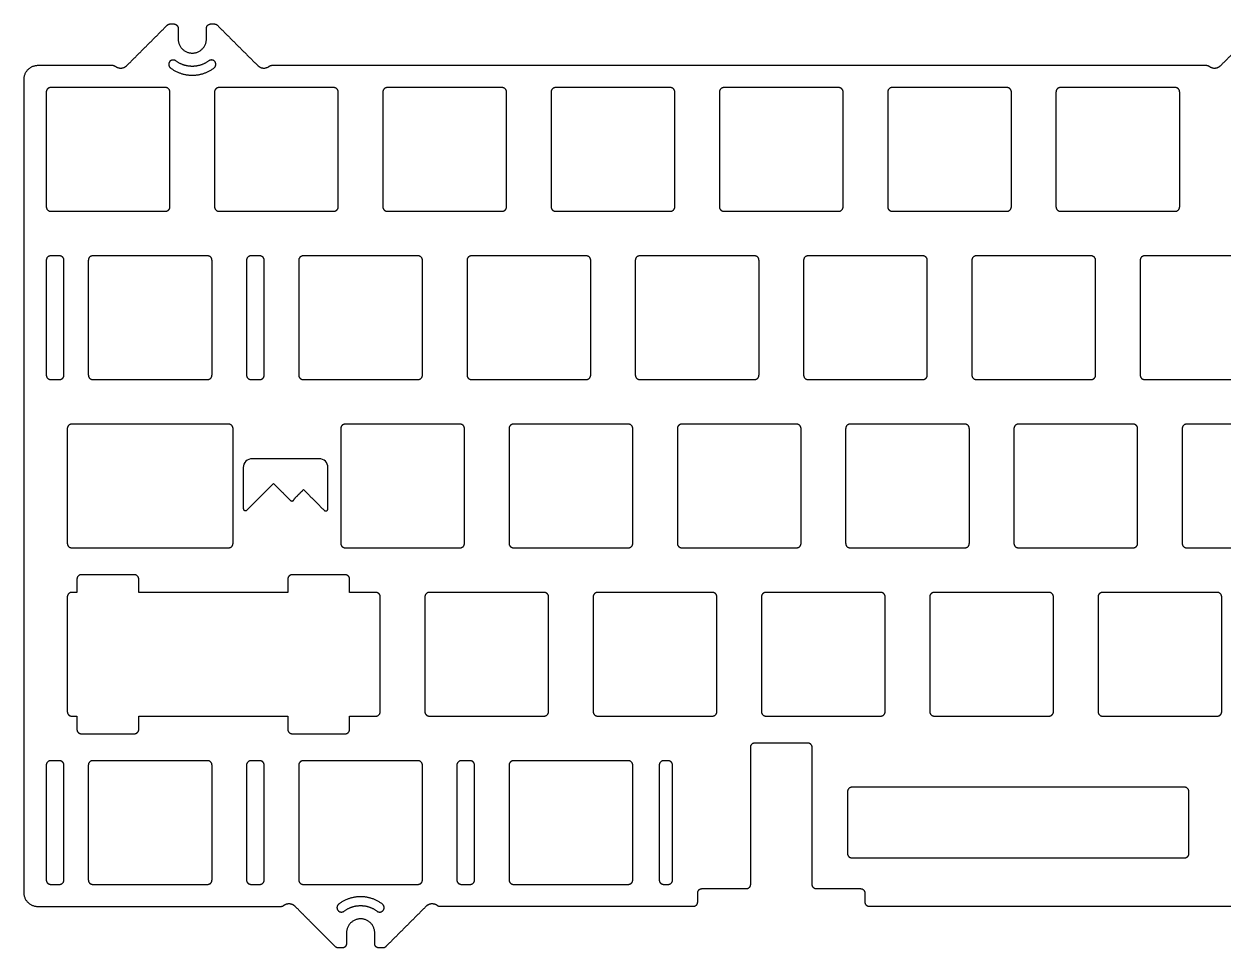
# Model space of a CAD drawing. Header units: millimetres. Extents: x 100 to 386, y 20 to 125.
# Drawn here: x 99.9 to 235.7, y 19.9 to 124.5 of the extents above; entities that cross this region are included whole.
import ezdxf

# ---------------------------------------------------------------- set-up
doc = ezdxf.new("R2010")
doc.units = ezdxf.units.MM
doc.header["$MEASUREMENT"] = 0
doc.layers.add('inside cut', color=18, linetype='Continuous', true_color=0x000000)

msp = doc.modelspace()

# ---------------------------------------------------------------- linework, layer by layer
at = {"layer": 'inside cut'}
for points, degree in [([(111.58, 119.83, 13.77), (113.85, 122.1, 13.77), (116.13, 124.38, 13.77)], 2), ([(116.48, 124.53, 13.77), (116.68, 124.53, 13.77), (116.88, 124.53, 13.77)], 2), ([(117.38, 124.03, 13.77), (117.38, 123.43, 13.77), (117.38, 122.83, 13.77)], 2), ([(120.58, 122.83, 13.77), (120.58, 123.43, 13.77), (120.58, 124.03, 13.77)], 2), ([(121.08, 124.53, 13.77), (121.27, 124.53, 13.77), (121.47, 124.53, 13.77)], 2), ([(121.82, 124.38, 13.77), (124.1, 122.1, 13.77), (126.38, 119.83, 13.77)], 2), ([(235.4, 119.83, 13.77), (237.68, 122.1, 13.77), (239.95, 124.38, 13.77)], 2), ([(101.53, 119.85, 13.77), (105.74, 119.85, 13.77), (109.95, 119.85, 13.77)], 2), ([(128.01, 119.85, 13.77), (180.89, 119.85, 13.77), (233.77, 119.85, 13.77)], 2), ([(99.93, 26.2, 13.77), (99.93, 72.23, 13.77), (99.93, 118.25, 13.77)], 2), ([(102.45, 116.83, 13.77), (102.45, 110.33, 13.77), (102.45, 103.83, 13.77)], 2), ([(115.95, 117.33, 13.77), (109.45, 117.33, 13.77), (102.95, 117.33, 13.77)], 2), ([(116.45, 103.83, 13.77), (116.45, 110.33, 13.77), (116.45, 116.83, 13.77)], 2), ([(121.5, 116.83, 13.77), (121.5, 110.33, 13.77), (121.5, 103.83, 13.77)], 2), ([(135, 117.33, 13.77), (128.5, 117.33, 13.77), (122, 117.33, 13.77)], 2), ([(135.5, 103.83, 13.77), (135.5, 110.33, 13.77), (135.5, 116.83, 13.77)], 2), ([(140.55, 116.83, 13.77), (140.55, 110.33, 13.77), (140.55, 103.83, 13.77)], 2), ([(154.05, 117.33, 13.77), (147.55, 117.33, 13.77), (141.05, 117.33, 13.77)], 2), ([(154.55, 103.83, 13.77), (154.55, 110.33, 13.77), (154.55, 116.83, 13.77)], 2), ([(159.6, 116.83, 13.77), (159.6, 110.33, 13.77), (159.6, 103.83, 13.77)], 2), ([(173.1, 117.33, 13.77), (166.6, 117.33, 13.77), (160.1, 117.33, 13.77)], 2), ([(173.6, 103.83, 13.77), (173.6, 110.33, 13.77), (173.6, 116.83, 13.77)], 2), ([(178.65, 116.83, 13.77), (178.65, 110.33, 13.77), (178.65, 103.83, 13.77)], 2), ([(192.15, 117.33, 13.77), (185.65, 117.33, 13.77), (179.15, 117.33, 13.77)], 2), ([(192.65, 103.83, 13.77), (192.65, 110.33, 13.77), (192.65, 116.83, 13.77)], 2), ([(197.7, 116.83, 13.77), (197.7, 110.33, 13.77), (197.7, 103.83, 13.77)], 2), ([(211.2, 117.33, 13.77), (204.7, 117.33, 13.77), (198.2, 117.33, 13.77)], 2), ([(211.7, 103.83, 13.77), (211.7, 110.33, 13.77), (211.7, 116.83, 13.77)], 2), ([(216.75, 116.83, 13.77), (216.75, 110.33, 13.77), (216.75, 103.83, 13.77)], 2), ([(230.25, 117.33, 13.77), (223.75, 117.33, 13.77), (217.25, 117.33, 13.77)], 2), ([(230.75, 103.83, 13.77), (230.75, 110.33, 13.77), (230.75, 116.83, 13.77)], 2), ([(102.95, 103.33, 13.77), (109.45, 103.33, 13.77), (115.95, 103.33, 13.77)], 2), ([(122, 103.33, 13.77), (128.5, 103.33, 13.77), (135, 103.33, 13.77)], 2), ([(141.05, 103.33, 13.77), (147.55, 103.33, 13.77), (154.05, 103.33, 13.77)], 2), ([(160.1, 103.33, 13.77), (166.6, 103.33, 13.77), (173.1, 103.33, 13.77)], 2), ([(179.15, 103.33, 13.77), (185.65, 103.33, 13.77), (192.15, 103.33, 13.77)], 2), ([(198.2, 103.33, 13.77), (204.7, 103.33, 13.77), (211.2, 103.33, 13.77)], 2), ([(217.25, 103.33, 13.77), (223.75, 103.33, 13.77), (230.25, 103.33, 13.77)], 2), ([(102.45, 97.78, 13.77), (102.45, 91.28, 13.77), (102.45, 84.78, 13.77)], 2), ([(103.95, 98.28, 13.77), (103.45, 98.28, 13.77), (102.95, 98.28, 13.77)], 2), ([(104.45, 84.78, 13.77), (104.45, 91.28, 13.77), (104.45, 97.78, 13.77)], 2), ([(107.21, 97.78, 13.77), (107.21, 91.28, 13.77), (107.21, 84.78, 13.77)], 2), ([(120.71, 98.28, 13.77), (114.21, 98.28, 13.77), (107.71, 98.28, 13.77)], 2), ([(121.21, 84.78, 13.77), (121.21, 91.28, 13.77), (121.21, 97.78, 13.77)], 2), ([(125.12, 97.78, 13.77), (125.12, 91.28, 13.77), (125.12, 84.78, 13.77)], 2), ([(126.62, 98.28, 13.77), (126.12, 98.28, 13.77), (125.62, 98.28, 13.77)], 2), ([(127.12, 84.78, 13.77), (127.12, 91.28, 13.77), (127.12, 97.78, 13.77)], 2), ([(131.03, 97.78, 13.77), (131.03, 91.28, 13.77), (131.03, 84.78, 13.77)], 2), ([(144.53, 98.28, 13.77), (138.03, 98.28, 13.77), (131.53, 98.28, 13.77)], 2), ([(145.03, 84.78, 13.77), (145.03, 91.28, 13.77), (145.03, 97.78, 13.77)], 2), ([(150.08, 97.78, 13.77), (150.08, 91.28, 13.77), (150.08, 84.78, 13.77)], 2), ([(163.58, 98.28, 13.77), (157.08, 98.28, 13.77), (150.58, 98.28, 13.77)], 2), ([(164.08, 84.78, 13.77), (164.08, 91.28, 13.77), (164.08, 97.78, 13.77)], 2), ([(169.13, 97.78, 13.77), (169.13, 91.28, 13.77), (169.13, 84.78, 13.77)], 2), ([(182.63, 98.28, 13.77), (176.13, 98.28, 13.77), (169.63, 98.28, 13.77)], 2), ([(183.13, 84.78, 13.77), (183.13, 91.28, 13.77), (183.13, 97.78, 13.77)], 2), ([(188.18, 97.78, 13.77), (188.18, 91.28, 13.77), (188.18, 84.78, 13.77)], 2), ([(201.68, 98.28, 13.77), (195.18, 98.28, 13.77), (188.68, 98.28, 13.77)], 2), ([(202.18, 84.78, 13.77), (202.18, 91.28, 13.77), (202.18, 97.78, 13.77)], 2), ([(207.23, 97.78, 13.77), (207.23, 91.28, 13.77), (207.23, 84.78, 13.77)], 2), ([(220.73, 98.28, 13.77), (214.23, 98.28, 13.77), (207.73, 98.28, 13.77)], 2), ([(221.23, 84.78, 13.77), (221.23, 91.28, 13.77), (221.23, 97.78, 13.77)], 2), ([(226.28, 97.78, 13.77), (226.28, 91.28, 13.77), (226.28, 84.78, 13.77)], 2), ([(239.78, 98.28, 13.77), (233.28, 98.28, 13.77), (226.78, 98.28, 13.77)], 2), ([(102.95, 84.28, 13.77), (103.45, 84.28, 13.77), (103.95, 84.28, 13.77)], 2), ([(107.71, 84.28, 13.77), (114.21, 84.28, 13.77), (120.71, 84.28, 13.77)], 2), ([(125.62, 84.28, 13.77), (126.12, 84.28, 13.77), (126.62, 84.28, 13.77)], 2), ([(131.53, 84.28, 13.77), (138.03, 84.28, 13.77), (144.53, 84.28, 13.77)], 2), ([(150.58, 84.28, 13.77), (157.08, 84.28, 13.77), (163.58, 84.28, 13.77)], 2), ([(169.63, 84.28, 13.77), (176.13, 84.28, 13.77), (182.63, 84.28, 13.77)], 2), ([(188.68, 84.28, 13.77), (195.18, 84.28, 13.77), (201.68, 84.28, 13.77)], 2), ([(207.73, 84.28, 13.77), (214.23, 84.28, 13.77), (220.73, 84.28, 13.77)], 2), ([(226.78, 84.28, 13.77), (233.28, 84.28, 13.77), (239.78, 84.28, 13.77)], 2), ([(104.83, 78.73, 13.77), (104.83, 72.23, 13.77), (104.83, 65.73, 13.77)], 2), ([(123.09, 79.23, 13.77), (114.21, 79.23, 13.77), (105.33, 79.23, 13.77)], 2), ([(123.59, 65.73, 13.77), (123.59, 72.23, 13.77), (123.59, 78.73, 13.77)], 2), ([(135.79, 78.73, 13.77), (135.79, 72.23, 13.77), (135.79, 65.73, 13.77)], 2), ([(149.29, 79.23, 13.77), (142.79, 79.23, 13.77), (136.29, 79.23, 13.77)], 2), ([(149.79, 65.73, 13.77), (149.79, 72.23, 13.77), (149.79, 78.73, 13.77)], 2), ([(154.84, 78.73, 13.77), (154.84, 72.23, 13.77), (154.84, 65.73, 13.77)], 2), ([(168.34, 79.23, 13.77), (161.84, 79.23, 13.77), (155.34, 79.23, 13.77)], 2), ([(168.84, 65.73, 13.77), (168.84, 72.23, 13.77), (168.84, 78.73, 13.77)], 2), ([(173.89, 78.73, 13.77), (173.89, 72.23, 13.77), (173.89, 65.73, 13.77)], 2), ([(187.39, 79.23, 13.77), (180.89, 79.23, 13.77), (174.39, 79.23, 13.77)], 2), ([(187.89, 65.73, 13.77), (187.89, 72.23, 13.77), (187.89, 78.73, 13.77)], 2), ([(192.94, 78.73, 13.77), (192.94, 72.23, 13.77), (192.94, 65.73, 13.77)], 2), ([(206.44, 79.23, 13.77), (199.94, 79.23, 13.77), (193.44, 79.23, 13.77)], 2), ([(206.94, 65.73, 13.77), (206.94, 72.23, 13.77), (206.94, 78.73, 13.77)], 2), ([(211.99, 78.73, 13.77), (211.99, 72.23, 13.77), (211.99, 65.73, 13.77)], 2), ([(225.49, 79.23, 13.77), (218.99, 79.23, 13.77), (212.49, 79.23, 13.77)], 2), ([(225.99, 65.73, 13.77), (225.99, 72.23, 13.77), (225.99, 78.73, 13.77)], 2), ([(231.04, 78.73, 13.77), (231.04, 72.23, 13.77), (231.04, 65.73, 13.77)], 2), ([(244.54, 79.23, 13.77), (238.04, 79.23, 13.77), (231.54, 79.23, 13.77)], 2), ([(125.75, 75.32, 13.77), (125.2, 75.32, 13.77), (124.75, 74.87, 13.77), (124.75, 74.31, 13.77)], 3), ([(133.33, 75.32, 13.77), (129.54, 75.32, 13.77), (125.75, 75.32, 13.77)], 2), ([(134.34, 74.31, 13.77), (134.34, 74.87, 13.77), (133.89, 75.32, 13.77), (133.33, 75.32, 13.77)], 3), ([(124.75, 74.31, 13.77), (124.75, 72, 13.77), (124.75, 69.69, 13.77)], 2), ([(134.34, 69.65, 13.77), (134.34, 71.98, 13.77), (134.34, 74.31, 13.77)], 2), ([(125.17, 69.51, 13.77), (126.67, 71.01, 13.77), (128.17, 72.51, 13.77)], 2), ([(128.17, 72.51, 13.77), (129.13, 71.56, 13.77), (130.08, 70.6, 13.77)], 2), ([(130.51, 70.76, 13.77), (131.04, 71.29, 13.77), (131.57, 71.82, 13.77)], 2), ([(131.57, 71.82, 13.77), (132.74, 70.65, 13.77), (133.91, 69.48, 13.77)], 2), ([(105.33, 65.23, 13.77), (114.21, 65.23, 13.77), (123.09, 65.23, 13.77)], 2), ([(136.29, 65.23, 13.77), (142.79, 65.23, 13.77), (149.29, 65.23, 13.77)], 2), ([(155.34, 65.23, 13.77), (161.84, 65.23, 13.77), (168.34, 65.23, 13.77)], 2), ([(174.39, 65.23, 13.77), (180.89, 65.23, 13.77), (187.39, 65.23, 13.77)], 2), ([(193.44, 65.23, 13.77), (199.94, 65.23, 13.77), (206.44, 65.23, 13.77)], 2), ([(212.49, 65.23, 13.77), (218.99, 65.23, 13.77), (225.49, 65.23, 13.77)], 2), ([(231.54, 65.23, 13.77), (238.04, 65.23, 13.77), (244.54, 65.23, 13.77)], 2), ([(105.92, 61.68, 13.77), (105.92, 60.93, 13.77), (105.92, 60.18, 13.77)], 2), ([(112.42, 62.18, 13.77), (109.42, 62.18, 13.77), (106.42, 62.18, 13.77)], 2), ([(112.92, 60.18, 13.77), (112.92, 60.93, 13.77), (112.92, 61.68, 13.77)], 2), ([(129.79, 61.68, 13.77), (129.79, 60.93, 13.77), (129.79, 60.18, 13.77)], 2), ([(136.29, 62.18, 13.77), (133.29, 62.18, 13.77), (130.29, 62.18, 13.77)], 2), ([(136.79, 60.18, 13.77), (136.79, 60.93, 13.77), (136.79, 61.68, 13.77)], 2), ([(105.92, 60.18, 13.77), (105.63, 60.18, 13.77), (105.33, 60.18, 13.77)], 2), ([(129.79, 60.18, 13.77), (121.36, 60.18, 13.77), (112.92, 60.18, 13.77)], 2), ([(139.76, 60.18, 13.77), (138.28, 60.18, 13.77), (136.79, 60.18, 13.77)], 2), ([(158.81, 60.18, 13.77), (152.31, 60.18, 13.77), (145.81, 60.18, 13.77)], 2), ([(177.86, 60.18, 13.77), (171.36, 60.18, 13.77), (164.86, 60.18, 13.77)], 2), ([(196.91, 60.18, 13.77), (190.41, 60.18, 13.77), (183.91, 60.18, 13.77)], 2), ([(215.96, 60.18, 13.77), (209.46, 60.18, 13.77), (202.96, 60.18, 13.77)], 2), ([(235.01, 60.18, 13.77), (228.51, 60.18, 13.77), (222.01, 60.18, 13.77)], 2), ([(104.83, 59.68, 13.77), (104.83, 53.18, 13.77), (104.83, 46.68, 13.77)], 2), ([(140.26, 46.68, 13.77), (140.26, 53.18, 13.77), (140.26, 59.68, 13.77)], 2), ([(145.31, 59.68, 13.77), (145.31, 53.18, 13.77), (145.31, 46.68, 13.77)], 2), ([(159.31, 46.68, 13.77), (159.31, 53.18, 13.77), (159.31, 59.68, 13.77)], 2), ([(164.36, 59.68, 13.77), (164.36, 53.18, 13.77), (164.36, 46.68, 13.77)], 2), ([(178.36, 46.68, 13.77), (178.36, 53.18, 13.77), (178.36, 59.68, 13.77)], 2), ([(183.41, 59.68, 13.77), (183.41, 53.18, 13.77), (183.41, 46.68, 13.77)], 2), ([(197.41, 46.68, 13.77), (197.41, 53.18, 13.77), (197.41, 59.68, 13.77)], 2), ([(202.46, 59.68, 13.77), (202.46, 53.18, 13.77), (202.46, 46.68, 13.77)], 2), ([(216.46, 46.68, 13.77), (216.46, 53.18, 13.77), (216.46, 59.68, 13.77)], 2), ([(221.51, 59.68, 13.77), (221.51, 53.18, 13.77), (221.51, 46.68, 13.77)], 2), ([(235.51, 46.68, 13.77), (235.51, 53.18, 13.77), (235.51, 59.68, 13.77)], 2), ([(105.33, 46.18, 13.77), (105.63, 46.18, 13.77), (105.92, 46.18, 13.77)], 2), ([(105.92, 46.18, 13.77), (105.92, 45.43, 13.77), (105.92, 44.68, 13.77)], 2), ([(112.92, 44.68, 13.77), (112.92, 45.43, 13.77), (112.92, 46.18, 13.77)], 2), ([(112.92, 46.18, 13.77), (121.36, 46.18, 13.77), (129.79, 46.18, 13.77)], 2), ([(129.79, 46.18, 13.77), (129.79, 45.43, 13.77), (129.79, 44.68, 13.77)], 2), ([(136.79, 44.68, 13.77), (136.79, 45.43, 13.77), (136.79, 46.18, 13.77)], 2), ([(136.79, 46.18, 13.77), (138.28, 46.18, 13.77), (139.76, 46.18, 13.77)], 2), ([(145.81, 46.18, 13.77), (152.31, 46.18, 13.77), (158.81, 46.18, 13.77)], 2), ([(164.86, 46.18, 13.77), (171.36, 46.18, 13.77), (177.86, 46.18, 13.77)], 2), ([(183.91, 46.18, 13.77), (190.41, 46.18, 13.77), (196.91, 46.18, 13.77)], 2), ([(202.96, 46.18, 13.77), (209.46, 46.18, 13.77), (215.96, 46.18, 13.77)], 2), ([(222.01, 46.18, 13.77), (228.51, 46.18, 13.77), (235.01, 46.18, 13.77)], 2), ([(106.42, 44.18, 13.77), (109.42, 44.18, 13.77), (112.42, 44.18, 13.77)], 2), ([(130.29, 44.18, 13.77), (133.29, 44.18, 13.77), (136.29, 44.18, 13.77)], 2), ([(182.15, 42.63, 13.77), (182.15, 34.87, 13.77), (182.15, 27.11, 13.77)], 2), ([(188.65, 43.13, 13.77), (185.65, 43.13, 13.77), (182.65, 43.13, 13.77)], 2), ([(189.15, 27.11, 13.77), (189.15, 34.87, 13.77), (189.15, 42.63, 13.77)], 2), ([(103.95, 41.13, 13.77), (103.45, 41.13, 13.77), (102.95, 41.13, 13.77)], 2), ([(120.71, 41.13, 13.77), (114.21, 41.13, 13.77), (107.71, 41.13, 13.77)], 2), ([(126.62, 41.13, 13.77), (126.12, 41.13, 13.77), (125.62, 41.13, 13.77)], 2), ([(144.53, 41.13, 13.77), (138.03, 41.13, 13.77), (131.53, 41.13, 13.77)], 2), ([(150.43, 41.13, 13.77), (149.93, 41.13, 13.77), (149.43, 41.13, 13.77)], 2), ([(168.34, 41.13, 13.77), (161.84, 41.13, 13.77), (155.34, 41.13, 13.77)], 2), ([(172.84, 41.13, 13.77), (172.59, 41.13, 13.77), (172.34, 41.13, 13.77)], 2), ([(102.45, 40.63, 13.77), (102.45, 34.13, 13.77), (102.45, 27.63, 13.77)], 2), ([(104.45, 27.63, 13.77), (104.45, 34.13, 13.77), (104.45, 40.63, 13.77)], 2), ([(107.21, 40.63, 13.77), (107.21, 34.13, 13.77), (107.21, 27.63, 13.77)], 2), ([(121.21, 27.63, 13.77), (121.21, 34.13, 13.77), (121.21, 40.63, 13.77)], 2), ([(125.12, 40.63, 13.77), (125.12, 34.13, 13.77), (125.12, 27.63, 13.77)], 2), ([(127.12, 27.63, 13.77), (127.12, 34.13, 13.77), (127.12, 40.63, 13.77)], 2), ([(131.03, 40.63, 13.77), (131.03, 34.13, 13.77), (131.03, 27.63, 13.77)], 2), ([(145.03, 27.63, 13.77), (145.03, 34.13, 13.77), (145.03, 40.63, 13.77)], 2), ([(148.93, 40.63, 13.77), (148.93, 34.13, 13.77), (148.93, 27.63, 13.77)], 2), ([(150.93, 27.63, 13.77), (150.93, 34.13, 13.77), (150.93, 40.63, 13.77)], 2), ([(154.84, 40.63, 13.77), (154.84, 34.13, 13.77), (154.84, 27.63, 13.77)], 2), ([(168.84, 27.63, 13.77), (168.84, 34.13, 13.77), (168.84, 40.63, 13.77)], 2), ([(171.84, 40.63, 13.77), (171.84, 34.13, 13.77), (171.84, 27.63, 13.77)], 2), ([(173.34, 27.63, 13.77), (173.34, 34.13, 13.77), (173.34, 40.63, 13.77)], 2), ([(231.3, 38.13, 13.77), (212.48, 38.13, 13.77), (193.65, 38.13, 13.77)], 2), ([(193.15, 37.63, 13.77), (193.15, 34.13, 13.77), (193.15, 30.63, 13.77)], 2), ([(231.8, 30.63, 13.77), (231.8, 34.13, 13.77), (231.8, 37.63, 13.77)], 2), ([(193.65, 30.13, 13.77), (212.48, 30.13, 13.77), (231.3, 30.13, 13.77)], 2), ([(102.95, 27.13, 13.77), (103.45, 27.13, 13.77), (103.95, 27.13, 13.77)], 2), ([(107.71, 27.13, 13.77), (114.21, 27.13, 13.77), (120.71, 27.13, 13.77)], 2), ([(125.62, 27.13, 13.77), (126.12, 27.13, 13.77), (126.62, 27.13, 13.77)], 2), ([(131.53, 27.13, 13.77), (138.03, 27.13, 13.77), (144.53, 27.13, 13.77)], 2), ([(149.43, 27.13, 13.77), (149.93, 27.13, 13.77), (150.43, 27.13, 13.77)], 2), ([(155.34, 27.13, 13.77), (161.84, 27.13, 13.77), (168.34, 27.13, 13.77)], 2), ([(172.34, 27.13, 13.77), (172.59, 27.13, 13.77), (172.84, 27.13, 13.77)], 2), ([(176.15, 26.11, 13.77), (176.15, 25.61, 13.77), (176.15, 25.11, 13.77)], 2), ([(181.65, 26.61, 13.77), (179.15, 26.61, 13.77), (176.65, 26.61, 13.77)], 2), ([(194.65, 26.61, 13.77), (192.15, 26.61, 13.77), (189.65, 26.61, 13.77)], 2), ([(195.15, 25.11, 13.77), (195.15, 25.61, 13.77), (195.15, 26.11, 13.77)], 2), ([(129, 24.6, 13.77), (115.26, 24.6, 13.77), (101.53, 24.6, 13.77)], 2), ([(135.18, 20.07, 13.77), (132.9, 22.35, 13.77), (130.63, 24.63, 13.77)], 2), ([(145.43, 24.63, 13.77), (143.15, 22.35, 13.77), (140.87, 20.07, 13.77)], 2), ([(175.65, 24.61, 13.77), (161.32, 24.61, 13.77), (147, 24.61, 13.77)], 2), ([(289.95, 24.61, 13.77), (242.8, 24.61, 13.77), (195.65, 24.61, 13.77)], 2), ([(136.43, 21.63, 13.77), (136.43, 21.03, 13.77), (136.43, 20.43, 13.77)], 2), ([(139.63, 20.43, 13.77), (139.63, 21.03, 13.77), (139.63, 21.63, 13.77)], 2), ([(135.93, 19.93, 13.77), (135.73, 19.93, 13.77), (135.53, 19.93, 13.77)], 2), ([(140.52, 19.93, 13.77), (140.32, 19.93, 13.77), (140.13, 19.93, 13.77)], 2)]:
    msp.add_open_spline(points, degree=degree, dxfattribs=at)
for points, weights in [([(116.13, 124.38, 13.77), (116.28, 124.53, 13.77), (116.48, 124.53, 13.77)], [0.853553390593, 0.853553425509, 0.999999930169]), ([(121.47, 124.53, 13.77), (121.68, 124.53, 13.77), (121.82, 124.38, 13.77)], [0.853553390593, 0.853553425509, 0.999999930169]), ([(99.93, 118.25, 13.77), (99.93, 119.85, 13.77), (101.53, 119.85, 13.77)], [0.999999720675, 0.707106920849, 1]), ([(109.95, 119.85, 13.77), (110.12, 119.85, 13.77), (110.25, 119.75, 13.77)], [0.999999940488, 0.875195056538, 0.856751565663]), ([(110.25, 119.75, 13.77), (110.95, 119.2, 13.77), (111.58, 119.83, 13.77)], [0.954719696375, 0.731834659366, 0.999999872129]), ([(126.38, 119.83, 13.77), (127, 119.2, 13.77), (127.7, 119.75, 13.77)], [1, 0.731834734097, 0.954719483816]), ([(127.7, 119.75, 13.77), (127.83, 119.85, 13.77), (128.01, 119.85, 13.77)], [0.856751583252, 0.875195120447, 1]), ([(233.77, 119.85, 13.77), (233.94, 119.85, 13.77), (234.08, 119.75, 13.77)], [0.856751583252, 0.875195120447, 1]), ([(234.08, 119.75, 13.77), (234.78, 119.2, 13.77), (235.4, 119.83, 13.77)], [1, 0.731834670161, 0.954719590095]), ([(102.95, 117.33, 13.77), (102.45, 117.33, 13.77), (102.45, 116.83, 13.77)], [0.999999720675, 0.707106920849, 1]), ([(116.45, 116.83, 13.77), (116.45, 117.33, 13.77), (115.95, 117.33, 13.77)], [1, 0.707106781187, 1]), ([(122, 117.33, 13.77), (121.5, 117.33, 13.77), (121.5, 116.83, 13.77)], [0.999999860338, 0.707106851018, 1]), ([(135.5, 116.83, 13.77), (135.5, 117.33, 13.77), (135, 117.33, 13.77)], [1, 0.707106920849, 0.999999720675]), ([(141.05, 117.33, 13.77), (140.55, 117.33, 13.77), (140.55, 116.83, 13.77)], [1, 0.707106851018, 0.999999860338]), ([(154.55, 116.83, 13.77), (154.55, 117.33, 13.77), (154.05, 117.33, 13.77)], [1, 0.707106851018, 0.999999860338]), ([(160.1, 117.33, 13.77), (159.6, 117.33, 13.77), (159.6, 116.83, 13.77)], [0.999999860338, 0.707106920151, 0.999999861734]), ([(173.6, 116.83, 13.77), (173.6, 117.33, 13.77), (173.1, 117.33, 13.77)], [1, 0.707106851018, 0.999999860338]), ([(179.15, 117.33, 13.77), (178.65, 117.33, 13.77), (178.65, 116.83, 13.77)], [0.999999720675, 0.707106920849, 1]), ([(192.65, 116.83, 13.77), (192.65, 117.33, 13.77), (192.15, 117.33, 13.77)], [0.999999860338, 0.707106920151, 0.999999861734]), ([(198.2, 117.33, 13.77), (197.7, 117.33, 13.77), (197.7, 116.83, 13.77)], [1, 0.707106851018, 0.999999860338]), ([(211.7, 116.83, 13.77), (211.7, 117.33, 13.77), (211.2, 117.33, 13.77)], [1, 0.707106850319, 0.999999861734]), ([(217.25, 117.33, 13.77), (216.75, 117.33, 13.77), (216.75, 116.83, 13.77)], [0.999999860338, 0.707106920849, 0.999999860338]), ([(230.75, 116.83, 13.77), (230.75, 117.33, 13.77), (230.25, 117.33, 13.77)], [1, 0.707106851018, 0.999999860338]), ([(102.45, 103.83, 13.77), (102.45, 103.33, 13.77), (102.95, 103.33, 13.77)], [1, 0.707106851018, 0.999999860338]), ([(115.95, 103.33, 13.77), (116.45, 103.33, 13.77), (116.45, 103.83, 13.77)], [1, 0.707106781187, 1]), ([(121.5, 103.83, 13.77), (121.5, 103.33, 13.77), (122, 103.33, 13.77)], [0.999999720675, 0.70710699068, 0.999999860338]), ([(135, 103.33, 13.77), (135.5, 103.33, 13.77), (135.5, 103.83, 13.77)], [0.999999861734, 0.707106850319, 1]), ([(140.55, 103.83, 13.77), (140.55, 103.33, 13.77), (141.05, 103.33, 13.77)], [0.999999860338, 0.707106989982, 0.999999722072]), ([(154.05, 103.33, 13.77), (154.55, 103.33, 13.77), (154.55, 103.83, 13.77)], [0.999999860338, 0.707106851018, 1]), ([(159.6, 103.83, 13.77), (159.6, 103.33, 13.77), (160.1, 103.33, 13.77)], [0.999999720675, 0.707107059813, 0.999999722072]), ([(173.1, 103.33, 13.77), (173.6, 103.33, 13.77), (173.6, 103.83, 13.77)], [1, 0.707106781187, 1]), ([(178.65, 103.83, 13.77), (178.65, 103.33, 13.77), (179.15, 103.33, 13.77)], [0.999999722072, 0.707106989283, 0.999999861734]), ([(192.15, 103.33, 13.77), (192.65, 103.33, 13.77), (192.65, 103.83, 13.77)], [0.999999861734, 0.707106920151, 0.999999860338]), ([(197.7, 103.83, 13.77), (197.7, 103.33, 13.77), (198.2, 103.33, 13.77)], [0.999999860338, 0.707106851018, 1]), ([(211.2, 103.33, 13.77), (211.7, 103.33, 13.77), (211.7, 103.83, 13.77)], [0.999999861734, 0.707106850319, 1]), ([(216.75, 103.83, 13.77), (216.75, 103.33, 13.77), (217.25, 103.33, 13.77)], [1, 0.707106781187, 1]), ([(230.25, 103.33, 13.77), (230.75, 103.33, 13.77), (230.75, 103.83, 13.77)], [0.999999860338, 0.707106851018, 1]), ([(102.95, 98.28, 13.77), (102.45, 98.28, 13.77), (102.45, 97.78, 13.77)], [0.999999860338, 0.707106851018, 1]), ([(104.45, 97.78, 13.77), (104.45, 98.28, 13.77), (103.95, 98.28, 13.77)], [1, 0.707106851018, 0.999999860338]), ([(107.71, 98.28, 13.77), (107.21, 98.28, 13.77), (107.21, 97.78, 13.77)], [0.999999860338, 0.707106920849, 0.999999860338]), ([(121.21, 97.78, 13.77), (121.21, 98.28, 13.77), (120.71, 98.28, 13.77)], [1, 0.707106781187, 1]), ([(125.62, 98.28, 13.77), (125.12, 98.28, 13.77), (125.12, 97.78, 13.77)], [0.999999860338, 0.707106920849, 0.999999860338]), ([(127.12, 97.78, 13.77), (127.12, 98.28, 13.77), (126.62, 98.28, 13.77)], [1, 0.707106781187, 1]), ([(131.53, 98.28, 13.77), (131.03, 98.28, 13.77), (131.03, 97.78, 13.77)], [0.999999860338, 0.707106851018, 1]), ([(145.03, 97.78, 13.77), (145.03, 98.28, 13.77), (144.53, 98.28, 13.77)], [0.999999860338, 0.707106851018, 1]), ([(150.58, 98.28, 13.77), (150.08, 98.28, 13.77), (150.08, 97.78, 13.77)], [1, 0.707106781187, 1]), ([(164.08, 97.78, 13.77), (164.08, 98.28, 13.77), (163.58, 98.28, 13.77)], [1, 0.707106781187, 1]), ([(169.63, 98.28, 13.77), (169.13, 98.28, 13.77), (169.13, 97.78, 13.77)], [0.999999861734, 0.707106850319, 1]), ([(183.13, 97.78, 13.77), (183.13, 98.28, 13.77), (182.63, 98.28, 13.77)], [1, 0.707106920849, 0.999999720675]), ([(188.68, 98.28, 13.77), (188.18, 98.28, 13.77), (188.18, 97.78, 13.77)], [0.999999861734, 0.707106850319, 1]), ([(202.18, 97.78, 13.77), (202.18, 98.28, 13.77), (201.68, 98.28, 13.77)], [1, 0.707106781187, 1]), ([(207.73, 98.28, 13.77), (207.23, 98.28, 13.77), (207.23, 97.78, 13.77)], [0.999999860338, 0.707106851018, 1]), ([(221.23, 97.78, 13.77), (221.23, 98.28, 13.77), (220.73, 98.28, 13.77)], [1, 0.707106851018, 0.999999860338]), ([(226.78, 98.28, 13.77), (226.28, 98.28, 13.77), (226.28, 97.78, 13.77)], [0.999999860338, 0.707106851018, 1]), ([(102.45, 84.78, 13.77), (102.45, 84.28, 13.77), (102.95, 84.28, 13.77)], [1, 0.707106920849, 0.999999720675]), ([(103.95, 84.28, 13.77), (104.45, 84.28, 13.77), (104.45, 84.78, 13.77)], [1, 0.707106920849, 0.999999720675]), ([(107.21, 84.78, 13.77), (107.21, 84.28, 13.77), (107.71, 84.28, 13.77)], [0.999999720675, 0.70710699068, 0.999999860338]), ([(120.71, 84.28, 13.77), (121.21, 84.28, 13.77), (121.21, 84.78, 13.77)], [0.999999720675, 0.707106920849, 1]), ([(125.12, 84.78, 13.77), (125.12, 84.28, 13.77), (125.62, 84.28, 13.77)], [0.999999860338, 0.707106920849, 0.999999860338]), ([(126.62, 84.28, 13.77), (127.12, 84.28, 13.77), (127.12, 84.78, 13.77)], [1, 0.707106781187, 1]), ([(131.03, 84.78, 13.77), (131.03, 84.28, 13.77), (131.53, 84.28, 13.77)], [1, 0.707106851018, 0.999999860338]), ([(144.53, 84.28, 13.77), (145.03, 84.28, 13.77), (145.03, 84.78, 13.77)], [1, 0.707106851018, 0.999999860338]), ([(150.08, 84.78, 13.77), (150.08, 84.28, 13.77), (150.58, 84.28, 13.77)], [1, 0.707106920849, 0.999999720675]), ([(163.58, 84.28, 13.77), (164.08, 84.28, 13.77), (164.08, 84.78, 13.77)], [0.999999861734, 0.707107059813, 0.999999581013]), ([(169.13, 84.78, 13.77), (169.13, 84.28, 13.77), (169.63, 84.28, 13.77)], [1, 0.707106781187, 1]), ([(182.63, 84.28, 13.77), (183.13, 84.28, 13.77), (183.13, 84.78, 13.77)], [0.999999860338, 0.707106851018, 1]), ([(188.18, 84.78, 13.77), (188.18, 84.28, 13.77), (188.68, 84.28, 13.77)], [1, 0.707106850319, 0.999999861734]), ([(201.68, 84.28, 13.77), (202.18, 84.28, 13.77), (202.18, 84.78, 13.77)], [1, 0.707106851018, 0.999999860338]), ([(207.23, 84.78, 13.77), (207.23, 84.28, 13.77), (207.73, 84.28, 13.77)], [1, 0.707106920849, 0.999999720675]), ([(220.73, 84.28, 13.77), (221.23, 84.28, 13.77), (221.23, 84.78, 13.77)], [0.999999860338, 0.707106851018, 1]), ([(226.28, 84.78, 13.77), (226.28, 84.28, 13.77), (226.78, 84.28, 13.77)], [1, 0.707106781187, 1]), ([(105.33, 79.23, 13.77), (104.83, 79.23, 13.77), (104.83, 78.73, 13.77)], [1, 0.707106781187, 1]), ([(123.59, 78.73, 13.77), (123.59, 79.23, 13.77), (123.09, 79.23, 13.77)], [1, 0.707106781187, 1]), ([(136.29, 79.23, 13.77), (135.79, 79.23, 13.77), (135.79, 78.73, 13.77)], [0.999999720675, 0.707106920849, 1]), ([(149.79, 78.73, 13.77), (149.79, 79.23, 13.77), (149.29, 79.23, 13.77)], [1, 0.707106920849, 0.999999720675]), ([(155.34, 79.23, 13.77), (154.84, 79.23, 13.77), (154.84, 78.73, 13.77)], [1, 0.707106781187, 1]), ([(168.84, 78.73, 13.77), (168.84, 79.23, 13.77), (168.34, 79.23, 13.77)], [1, 0.707106781187, 1]), ([(174.39, 79.23, 13.77), (173.89, 79.23, 13.77), (173.89, 78.73, 13.77)], [1, 0.707106851018, 0.999999860338]), ([(187.89, 78.73, 13.77), (187.89, 79.23, 13.77), (187.39, 79.23, 13.77)], [1, 0.707106781187, 1]), ([(193.44, 79.23, 13.77), (192.94, 79.23, 13.77), (192.94, 78.73, 13.77)], [1, 0.707106781187, 1]), ([(206.94, 78.73, 13.77), (206.94, 79.23, 13.77), (206.44, 79.23, 13.77)], [1, 0.707106851018, 0.999999860338]), ([(212.49, 79.23, 13.77), (211.99, 79.23, 13.77), (211.99, 78.73, 13.77)], [1, 0.707106781187, 1]), ([(225.99, 78.73, 13.77), (225.99, 79.23, 13.77), (225.49, 79.23, 13.77)], [1, 0.707106781187, 1]), ([(231.54, 79.23, 13.77), (231.04, 79.23, 13.77), (231.04, 78.73, 13.77)], [0.999999860338, 0.707106851018, 1]), ([(104.83, 65.73, 13.77), (104.83, 65.23, 13.77), (105.33, 65.23, 13.77)], [0.999999860338, 0.707106851018, 1]), ([(123.09, 65.23, 13.77), (123.59, 65.23, 13.77), (123.59, 65.73, 13.77)], [1, 0.707106920849, 0.999999720675]), ([(135.79, 65.73, 13.77), (135.79, 65.23, 13.77), (136.29, 65.23, 13.77)], [0.999999860338, 0.707106920849, 0.999999860338]), ([(149.29, 65.23, 13.77), (149.79, 65.23, 13.77), (149.79, 65.73, 13.77)], [0.999999720675, 0.70710699068, 0.999999860338]), ([(154.84, 65.73, 13.77), (154.84, 65.23, 13.77), (155.34, 65.23, 13.77)], [0.999999860338, 0.707106851018, 1]), ([(168.34, 65.23, 13.77), (168.84, 65.23, 13.77), (168.84, 65.73, 13.77)], [0.999999860338, 0.70710699068, 0.999999720675]), ([(173.89, 65.73, 13.77), (173.89, 65.23, 13.77), (174.39, 65.23, 13.77)], [0.999999861734, 0.707106920151, 0.999999860338]), ([(187.39, 65.23, 13.77), (187.89, 65.23, 13.77), (187.89, 65.73, 13.77)], [0.999999860338, 0.707106920849, 0.999999860338]), ([(192.94, 65.73, 13.77), (192.94, 65.23, 13.77), (193.44, 65.23, 13.77)], [0.999999860338, 0.707106851018, 1]), ([(206.44, 65.23, 13.77), (206.94, 65.23, 13.77), (206.94, 65.73, 13.77)], [0.999999720675, 0.70710699068, 0.999999860338]), ([(211.99, 65.73, 13.77), (211.99, 65.23, 13.77), (212.49, 65.23, 13.77)], [0.999999860338, 0.707106851018, 1]), ([(225.49, 65.23, 13.77), (225.99, 65.23, 13.77), (225.99, 65.73, 13.77)], [1, 0.707106851018, 0.999999860338]), ([(231.04, 65.73, 13.77), (231.04, 65.23, 13.77), (231.54, 65.23, 13.77)], [0.999999860338, 0.707106920849, 0.999999860338]), ([(106.42, 62.18, 13.77), (105.92, 62.18, 13.77), (105.92, 61.68, 13.77)], [1, 0.707106920849, 0.999999720675]), ([(112.92, 61.68, 13.77), (112.92, 62.18, 13.77), (112.42, 62.18, 13.77)], [0.999999860338, 0.707106920849, 0.999999860338]), ([(130.29, 62.18, 13.77), (129.79, 62.18, 13.77), (129.79, 61.68, 13.77)], [1, 0.707106851018, 0.999999860338]), ([(136.79, 61.68, 13.77), (136.79, 62.18, 13.77), (136.29, 62.18, 13.77)], [1, 0.707106781187, 1]), ([(105.33, 60.18, 13.77), (104.83, 60.18, 13.77), (104.83, 59.68, 13.77)], [1, 0.707106851018, 0.999999860338]), ([(140.26, 59.68, 13.77), (140.26, 60.18, 13.77), (139.76, 60.18, 13.77)], [1, 0.707106781187, 1]), ([(145.81, 60.18, 13.77), (145.31, 60.18, 13.77), (145.31, 59.68, 13.77)], [0.999999860338, 0.707106920151, 0.999999861734]), ([(159.31, 59.68, 13.77), (159.31, 60.18, 13.77), (158.81, 60.18, 13.77)], [1, 0.707106781187, 1]), ([(164.86, 60.18, 13.77), (164.36, 60.18, 13.77), (164.36, 59.68, 13.77)], [0.999999861734, 0.707106989283, 0.999999722072]), ([(178.36, 59.68, 13.77), (178.36, 60.18, 13.77), (177.86, 60.18, 13.77)], [0.999999860338, 0.707106920849, 0.999999860338]), ([(183.91, 60.18, 13.77), (183.41, 60.18, 13.77), (183.41, 59.68, 13.77)], [1, 0.707106850319, 0.999999861734]), ([(197.41, 59.68, 13.77), (197.41, 60.18, 13.77), (196.91, 60.18, 13.77)], [0.999999860338, 0.707106920151, 0.999999861734]), ([(202.96, 60.18, 13.77), (202.46, 60.18, 13.77), (202.46, 59.68, 13.77)], [0.999999861734, 0.707106919452, 0.999999861734]), ([(216.46, 59.68, 13.77), (216.46, 60.18, 13.77), (215.96, 60.18, 13.77)], [0.999999860338, 0.707106920151, 0.999999861734]), ([(222.01, 60.18, 13.77), (221.51, 60.18, 13.77), (221.51, 59.68, 13.77)], [0.999999860338, 0.707106920151, 0.999999861734]), ([(235.51, 59.68, 13.77), (235.51, 60.18, 13.77), (235.01, 60.18, 13.77)], [0.999999720675, 0.707106989982, 0.999999861734]), ([(104.83, 46.68, 13.77), (104.83, 46.18, 13.77), (105.33, 46.18, 13.77)], [0.999999860338, 0.707106920849, 0.999999860338]), ([(139.76, 46.18, 13.77), (140.26, 46.18, 13.77), (140.26, 46.68, 13.77)], [0.999999860338, 0.707106920849, 0.999999860338]), ([(145.31, 46.68, 13.77), (145.31, 46.18, 13.77), (145.81, 46.18, 13.77)], [1, 0.707106851018, 0.999999860338]), ([(158.81, 46.18, 13.77), (159.31, 46.18, 13.77), (159.31, 46.68, 13.77)], [0.999999720675, 0.70710699068, 0.999999860338]), ([(164.36, 46.68, 13.77), (164.36, 46.18, 13.77), (164.86, 46.18, 13.77)], [0.999999860338, 0.70710699068, 0.999999720675]), ([(177.86, 46.18, 13.77), (178.36, 46.18, 13.77), (178.36, 46.68, 13.77)], [0.999999860338, 0.707106920849, 0.999999860338]), ([(183.41, 46.68, 13.77), (183.41, 46.18, 13.77), (183.91, 46.18, 13.77)], [1, 0.707106920151, 0.999999722072]), ([(196.91, 46.18, 13.77), (197.41, 46.18, 13.77), (197.41, 46.68, 13.77)], [0.999999720675, 0.707106920849, 1]), ([(202.46, 46.68, 13.77), (202.46, 46.18, 13.77), (202.96, 46.18, 13.77)], [1, 0.707106781187, 1]), ([(215.96, 46.18, 13.77), (216.46, 46.18, 13.77), (216.46, 46.68, 13.77)], [1, 0.707106781187, 1]), ([(221.51, 46.68, 13.77), (221.51, 46.18, 13.77), (222.01, 46.18, 13.77)], [1, 0.707106920849, 0.999999720675]), ([(235.01, 46.18, 13.77), (235.51, 46.18, 13.77), (235.51, 46.68, 13.77)], [0.999999860338, 0.707106851018, 1]), ([(105.92, 44.68, 13.77), (105.92, 44.18, 13.77), (106.42, 44.18, 13.77)], [0.999999860338, 0.707106920849, 0.999999860338]), ([(112.42, 44.18, 13.77), (112.92, 44.18, 13.77), (112.92, 44.68, 13.77)], [1, 0.707106781187, 1]), ([(129.79, 44.68, 13.77), (129.79, 44.18, 13.77), (130.29, 44.18, 13.77)], [0.999999860338, 0.707106851018, 1]), ([(136.29, 44.18, 13.77), (136.79, 44.18, 13.77), (136.79, 44.68, 13.77)], [0.999999860338, 0.707106920849, 0.999999860338]), ([(182.65, 43.13, 13.77), (182.15, 43.13, 13.77), (182.15, 42.63, 13.77)], [0.999999860338, 0.70710699068, 0.999999720675]), ([(189.15, 42.63, 13.77), (189.15, 43.13, 13.77), (188.65, 43.13, 13.77)], [0.999999720675, 0.707106920849, 1]), ([(102.95, 41.13, 13.77), (102.45, 41.13, 13.77), (102.45, 40.63, 13.77)], [0.999999720675, 0.707106920849, 1]), ([(104.45, 40.63, 13.77), (104.45, 41.13, 13.77), (103.95, 41.13, 13.77)], [1, 0.707106781187, 1]), ([(107.71, 41.13, 13.77), (107.21, 41.13, 13.77), (107.21, 40.63, 13.77)], [1, 0.707106851018, 0.999999860338]), ([(121.21, 40.63, 13.77), (121.21, 41.13, 13.77), (120.71, 41.13, 13.77)], [1, 0.707106781187, 1]), ([(125.62, 41.13, 13.77), (125.12, 41.13, 13.77), (125.12, 40.63, 13.77)], [0.999999860338, 0.707106851018, 1]), ([(127.12, 40.63, 13.77), (127.12, 41.13, 13.77), (126.62, 41.13, 13.77)], [1, 0.707106781187, 1]), ([(131.53, 41.13, 13.77), (131.03, 41.13, 13.77), (131.03, 40.63, 13.77)], [0.999999860338, 0.707106851018, 1]), ([(145.03, 40.63, 13.77), (145.03, 41.13, 13.77), (144.53, 41.13, 13.77)], [0.999999860338, 0.707106851018, 1]), ([(149.43, 41.13, 13.77), (148.93, 41.13, 13.77), (148.93, 40.63, 13.77)], [0.999999860338, 0.707106851018, 1]), ([(150.93, 40.63, 13.77), (150.93, 41.13, 13.77), (150.43, 41.13, 13.77)], [1, 0.707106781187, 1]), ([(155.34, 41.13, 13.77), (154.84, 41.13, 13.77), (154.84, 40.63, 13.77)], [1, 0.707106851018, 0.999999860338]), ([(168.84, 40.63, 13.77), (168.84, 41.13, 13.77), (168.34, 41.13, 13.77)], [1, 0.707106781187, 1]), ([(172.34, 41.13, 13.77), (171.84, 41.13, 13.77), (171.84, 40.63, 13.77)], [1, 0.707106851018, 0.999999860338]), ([(173.34, 40.63, 13.77), (173.34, 41.13, 13.77), (172.84, 41.13, 13.77)], [0.999999860338, 0.707106920849, 0.999999860338]), ([(193.65, 38.13, 13.77), (193.15, 38.13, 13.77), (193.15, 37.63, 13.77)], [0.999999720675, 0.707107060511, 0.999999720675]), ([(231.8, 37.63, 13.77), (231.8, 38.13, 13.77), (231.3, 38.13, 13.77)], [0.999999860338, 0.707106920849, 0.999999860338]), ([(193.15, 30.63, 13.77), (193.15, 30.13, 13.77), (193.65, 30.13, 13.77)], [0.999999860338, 0.707106851018, 1]), ([(231.3, 30.13, 13.77), (231.8, 30.13, 13.77), (231.8, 30.63, 13.77)], [0.999999860338, 0.707106851018, 1]), ([(102.45, 27.63, 13.77), (102.45, 27.13, 13.77), (102.95, 27.13, 13.77)], [1, 0.707106781187, 1]), ([(103.95, 27.13, 13.77), (104.45, 27.13, 13.77), (104.45, 27.63, 13.77)], [0.999999720676, 0.707107130342, 0.999999581013]), ([(107.21, 27.63, 13.77), (107.21, 27.13, 13.77), (107.71, 27.13, 13.77)], [0.999999720675, 0.707107060511, 0.999999720675]), ([(120.71, 27.13, 13.77), (121.21, 27.13, 13.77), (121.21, 27.63, 13.77)], [1, 0.707106781187, 1]), ([(125.12, 27.63, 13.77), (125.12, 27.13, 13.77), (125.62, 27.13, 13.77)], [0.999999860338, 0.70710699068, 0.999999720675]), ([(126.62, 27.13, 13.77), (127.12, 27.13, 13.77), (127.12, 27.63, 13.77)], [1, 0.707106781187, 1]), ([(131.03, 27.63, 13.77), (131.03, 27.13, 13.77), (131.53, 27.13, 13.77)], [1, 0.707106781187, 1]), ([(144.53, 27.13, 13.77), (145.03, 27.13, 13.77), (145.03, 27.63, 13.77)], [1, 0.707106851018, 0.999999860338]), ([(148.93, 27.63, 13.77), (148.93, 27.13, 13.77), (149.43, 27.13, 13.77)], [1, 0.707106781187, 1]), ([(150.43, 27.13, 13.77), (150.93, 27.13, 13.77), (150.93, 27.63, 13.77)], [1, 0.707106781187, 1]), ([(154.84, 27.63, 13.77), (154.84, 27.13, 13.77), (155.34, 27.13, 13.77)], [0.999999860338, 0.707106851018, 1]), ([(168.34, 27.13, 13.77), (168.84, 27.13, 13.77), (168.84, 27.63, 13.77)], [1, 0.707106781187, 1]), ([(171.84, 27.63, 13.77), (171.84, 27.13, 13.77), (172.34, 27.13, 13.77)], [0.999999860338, 0.707106851018, 1]), ([(172.84, 27.13, 13.77), (173.34, 27.13, 13.77), (173.34, 27.63, 13.77)], [0.999999860338, 0.70710699068, 0.999999720675]), ([(101.53, 24.6, 13.77), (99.93, 24.6, 13.77), (99.93, 26.2, 13.77)], [1, 0.707106920849, 0.999999720675]), ([(176.65, 26.61, 13.77), (176.15, 26.61, 13.77), (176.15, 26.11, 13.77)], [0.999999720675, 0.707107060511, 0.999999720675]), ([(182.15, 27.11, 13.77), (182.15, 26.61, 13.77), (181.65, 26.61, 13.77)], [0.999999720675, 0.707106920849, 1]), ([(189.65, 26.61, 13.77), (189.15, 26.61, 13.77), (189.15, 27.11, 13.77)], [0.999999860338, 0.707106920849, 0.999999860338]), ([(195.15, 26.11, 13.77), (195.15, 26.61, 13.77), (194.65, 26.61, 13.77)], [0.999999860338, 0.70710699068, 0.999999720675]), ([(129.3, 24.71, 13.77), (129.17, 24.6, 13.77), (129, 24.6, 13.77)], [0.856751574457, 0.875195090691, 1]), ([(147, 24.61, 13.77), (146.86, 24.62, 13.77), (146.75, 24.71, 13.77)], [0.955828372385, 0.871639151541, 0.85675157986]), ([(176.15, 25.11, 13.77), (176.15, 24.61, 13.77), (175.65, 24.61, 13.77)], [1, 0.707106781187, 1]), ([(195.65, 24.61, 13.77), (195.15, 24.61, 13.77), (195.15, 25.11, 13.77)], [0.999999860338, 0.707106851018, 1]), ([(135.53, 19.93, 13.77), (135.33, 19.93, 13.77), (135.18, 20.07, 13.77)], [0.853553390593, 0.853553460424, 1]), ([(140.87, 20.07, 13.77), (140.73, 19.93, 13.77), (140.52, 19.93, 13.77)], [0.853553390593, 0.853553425509, 0.999999930169])]:
    msp.add_rational_spline(points, weights, degree=2, dxfattribs=at)
for points, weights, knots in [([(116.88, 124.53, 13.77), (117.08, 124.53, 13.77), (117.23, 124.38, 13.77), (117.38, 124.23, 13.77), (117.38, 124.03, 13.77)], [0.853553390593, 0.853553425509, 1, 0.853553460424, 0.853553390593], [87.839772, 87.839772, 87.839772, 88.62517, 88.62517, 89.410568, 89.410568, 89.410568]), ([(120.58, 124.03, 13.77), (120.58, 124.23, 13.77), (120.72, 124.38, 13.77), (120.87, 124.53, 13.77), (121.08, 124.53, 13.77)], [0.853553390593, 0.853553425509, 1, 0.853553425509, 0.853553390593], [92.79216109, 92.79216109, 92.79216109, 92.83143099, 92.83143099, 92.8707009, 92.8707009, 92.8707009]), ([(117.38, 122.83, 13.77), (117.38, 121.23, 13.77), (118.98, 121.23, 13.77), (120.58, 121.23, 13.77), (120.58, 122.83, 13.77)], [0.999999863131, 0.707106849621, 1, 0.707106781187, 1], [89.530568, 89.530568, 89.530568, 91.101365, 91.101365, 92.672161, 92.672161, 92.672161]), ([(117.11, 120.35, 13.77), (116.96, 120.46, 13.77), (116.77, 120.45, 13.77), (116.27, 120.42, 13.77), (116.31, 119.92, 13.77), (116.33, 119.69, 13.77), (116.51, 119.55, 13.77)], [0.854589986873, 0.865874348775, 1, 0.707106781187, 1, 0.841232470264, 0.854589980504], [3.620884, 3.620884, 3.620884, 4.340204, 4.340204, 5.911001, 5.911001, 6.762476, 6.762476, 6.762476]), ([(116.51, 119.55, 13.77), (117.6, 118.73, 13.77), (118.98, 118.73, 13.77), (120.35, 118.73, 13.77), (121.44, 119.55, 13.77)], [0.857709865228, 0.878225269674, 1, 0.878225298707, 0.857709875011], [6.762476, 6.762476, 6.762476, 7.415558, 7.415558, 8.06864, 8.06864, 8.06864]), ([(120.84, 120.35, 13.77), (120.01, 119.73, 13.77), (118.98, 119.73, 13.77), (117.94, 119.73, 13.77), (117.11, 120.35, 13.77)], [0.857709875011, 0.878225298707, 1, 0.878225269674, 0.857709865228], [2.31472, 2.31472, 2.31472, 2.967802, 2.967802, 3.620884, 3.620884, 3.620884]), ([(121.44, 119.55, 13.77), (121.63, 119.69, 13.77), (121.64, 119.92, 13.77), (121.68, 120.42, 13.77), (121.18, 120.45, 13.77), (120.99, 120.46, 13.77), (120.84, 120.35, 13.77)], [0.854589986873, 0.841232432411, 1, 0.707106781187, 1, 0.865874380753, 0.854589992254], [2.15764, 2.15764, 2.15764, 2.2002137, 2.2002137, 2.2787536, 2.2787536, 2.3147196, 2.3147196, 2.3147196]), ([(130.08, 70.6, 13.77), (130.2, 70.49, 13.77), (130.35, 70.54, 13.77), (130.5, 70.6, 13.77), (130.51, 70.76, 13.77)], [0.999999924302, 0.841249397101, 1, 0.84124943495, 0.999999848604], [5.66729101, 5.66729101, 5.66729101, 5.69942407, 5.69942407, 5.73155713, 5.73155713, 5.73155713]), ([(124.75, 69.69, 13.77), (124.75, 69.58, 13.77), (124.82, 69.51, 13.77), (125, 69.33, 13.77), (125.17, 69.51, 13.77)], [0.853553393536, 0.853574151025, 1, 0.707106781187, 1], [4.91405946, 4.91405946, 4.91405946, 4.93369199, 4.93369199, 4.97296262, 4.97296262, 4.97296262]), ([(133.91, 69.48, 13.77), (134.03, 69.36, 13.77), (134.18, 69.42, 13.77), (134.34, 69.48, 13.77), (134.34, 69.65, 13.77)], [0.999999919638, 0.83146964659, 1, 0.83146964659, 0.999999919638], [1.16107715, 1.16107715, 1.16107715, 1.19448552, 1.19448552, 1.22789388, 1.22789388, 1.22789388]), ([(130.63, 24.63, 13.77), (130.33, 24.92, 13.77), (129.92, 24.92, 13.77), (129.57, 24.92, 13.77), (129.3, 24.71, 13.77)], [0.853553390593, 0.853553390593, 1, 0.875195090691, 0.856751574457], [66.950169, 66.950169, 66.950169, 67.735568, 67.735568, 68.404901, 68.404901, 68.404901]), ([(135.56, 24.9, 13.77), (135.38, 24.76, 13.77), (135.36, 24.54, 13.77), (135.32, 24.04, 13.77), (135.82, 24, 13.77), (136.01, 23.99, 13.77), (136.16, 24.1, 13.77)], [0.854589974135, 0.841232508117, 1, 0.707106781187, 1, 0.865874380753, 0.854589992254], [3.6871221, 3.6871221, 3.6871221, 3.7296958, 3.7296958, 3.8082357, 3.8082357, 3.8442017, 3.8442017, 3.8442017]), ([(140.49, 24.9, 13.77), (139.4, 25.73, 13.77), (138.03, 25.73, 13.77), (136.65, 25.73, 13.77), (135.56, 24.9, 13.77)], [0.857709865228, 0.878225269674, 1, 0.878225298707, 0.857709875011], [2.380958, 2.380958, 2.380958, 3.03404, 3.03404, 3.687122, 3.687122, 3.687122]), ([(136.16, 24.1, 13.77), (136.99, 24.73, 13.77), (138.03, 24.73, 13.77), (139.06, 24.73, 13.77), (139.89, 24.1, 13.77)], [0.857709865228, 0.878225269674, 1, 0.878225298707, 0.857709875011], [3.844202, 3.844202, 3.844202, 4.497284, 4.497284, 5.150366, 5.150366, 5.150366]), ([(139.89, 24.1, 13.77), (140.04, 23.99, 13.77), (140.23, 24, 13.77), (140.73, 24.04, 13.77), (140.69, 24.54, 13.77), (140.68, 24.76, 13.77), (140.49, 24.9, 13.77)], [0.854589992254, 0.865874380753, 1, 0.707106781187, 1, 0.841232470264, 0.854589980504], [2.2238784, 2.2238784, 2.2238784, 2.2598444, 2.2598444, 2.3383842, 2.3383842, 2.380958, 2.380958, 2.380958]), ([(146.75, 24.71, 13.77), (146.48, 24.92, 13.77), (146.13, 24.92, 13.77), (145.72, 24.92, 13.77), (145.43, 24.63, 13.77)], [0.856751565663, 0.875195060935, 1, 0.853553425509, 0.853553390593], [59.019451, 59.019451, 59.019451, 59.688785, 59.688785, 60.474183, 60.474183, 60.474183]), ([(139.63, 21.63, 13.77), (139.63, 23.23, 13.77), (138.03, 23.23, 13.77), (136.43, 23.23, 13.77), (136.43, 21.63, 13.77)], [0.999999720675, 0.707106920849, 1, 0.707106849621, 0.999999863131], [62.14138, 62.14138, 62.14138, 63.712176, 63.712176, 65.282972, 65.282972, 65.282972]), ([(136.43, 20.43, 13.77), (136.43, 20.22, 13.77), (136.28, 20.07, 13.77), (136.13, 19.93, 13.77), (135.93, 19.93, 13.77)], [0.853553390593, 0.853553425509, 1, 0.853553390593, 0.853553390593], [65.40297234, 65.40297234, 65.40297234, 65.44224225, 65.44224225, 65.48151216, 65.48151216, 65.48151216]), ([(140.13, 19.93, 13.77), (139.92, 19.93, 13.77), (139.77, 20.07, 13.77), (139.63, 20.22, 13.77), (139.63, 20.43, 13.77)], [0.853553390593, 0.853553425509, 1, 0.853553425509, 0.853553390593], [61.94283987, 61.94283987, 61.94283987, 61.98210978, 61.98210978, 62.02137968, 62.02137968, 62.02137968])]:
    msp.add_rational_spline(points, weights, degree=2, knots=knots, dxfattribs=at)

doc.saveas('drawing.dxf')
